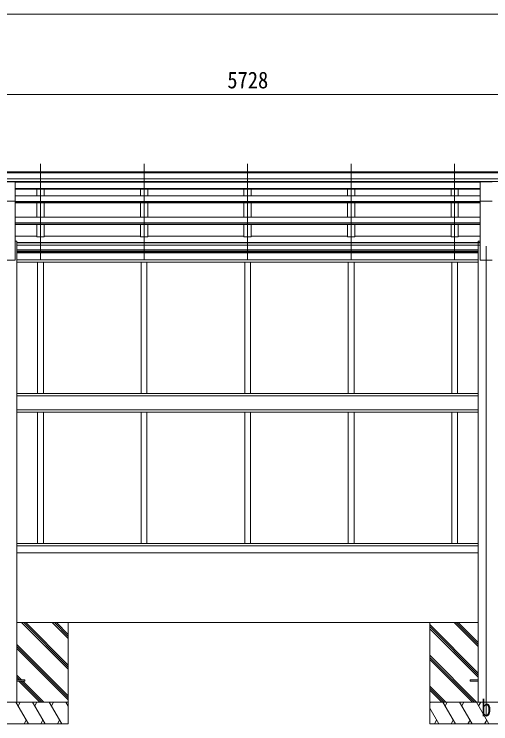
# Model space of a CAD drawing. Units: millimetres at full size, sheet at 1:35; details may follow other scales. Extents: x -9783 to 9892, y -6828 to 6752.
# Drawn here: x 3601 to 6897, y -1717 to 3185 of the extents above; entities that cross this region are included whole.
import ezdxf
from ezdxf.enums import TextEntityAlignment as Align

# ---------------------------------------------------------------- set-up
doc = ezdxf.new("R2010")
doc.units = ezdxf.units.MM
doc.header["$LTSCALE"] = 35
for name, color, linetype, lineweight in [('0-0_0', 7, 'Continuous', 9), ('0-1_本体', 4, 'Continuous', 9), ('0-2_部品', 7, 'Continuous', 9), ('0-8_PARTS2', 2, 'Continuous', 9), ('0-A_寸法', 4, 'Continuous', 9), ('1-1_GLASS', 4, 'Continuous', 9), ('1-3_NOTPRINT', 7, 'Continuous', 9)]:
    doc.layers.add(name, color=color, linetype=linetype, lineweight=lineweight)
doc.styles.add('ＭＳ ゴシック', font='')
doc.styles.get('ＭＳ ゴシック').set_extended_font_data('MS Gothic')

msp = doc.modelspace()

# ---------------------------------------------------------------- linework, layer by layer
at = {"layer": '0-0_0'}
for p, q in [((6810.34, -1017.27), (3620.34, -1017.27)), ((3975.14, -1339.73), (3652.68, -1017.27)), ((3975.14, -1325.59), (3666.82, -1017.27)), ((3975.14, -1311.45), (3680.96, -1017.27)), ((3975.14, -1127.6), (3864.81, -1017.27)), ((3975.14, -1113.46), (3878.95, -1017.27)), ((3975.14, -1099.32), (3893.1, -1017.27)), ((3975.14, -1017.27), (3975.14, -1717.27)), ((6475.14, -1017.27), (6475.14, -1717.27)), ((6810.34, -1183.3), (6644.31, -1017.27)), ((6810.34, -1169.16), (6658.45, -1017.27)), ((6810.34, -1155.02), (6672.6, -1017.27)), ((6810.34, -1367.15), (6475.14, -1031.95)), ((6810.34, -1381.29), (6475.14, -1046.1)), ((6810.34, -1395.43), (6475.14, -1060.24)), ((3975.14, -1523.58), (3620.34, -1168.78)), ((3975.14, -1537.72), (3620.34, -1182.93)), ((3975.14, -1551.87), (3620.34, -1197.07)), ((6798.33, -1567.27), (6475.14, -1244.08)), ((6784.19, -1567.27), (6475.14, -1258.23)), ((6770.05, -1567.27), (6475.14, -1272.37)), ((3652.2, -1412.77), (3620.34, -1380.92)), ((3638.06, -1412.77), (3620.34, -1395.06)), ((3623.92, -1412.77), (3620.34, -1409.2)), ((3778.42, -1567.27), (3632.92, -1421.77)), ((3792.56, -1567.27), (3647.06, -1421.77)), ((3806.7, -1567.27), (3661.2, -1421.77)), ((6586.2, -1567.27), (6475.14, -1456.22)), ((6572.06, -1567.27), (6475.14, -1470.36)), ((6557.92, -1567.27), (6475.14, -1484.5)), ((3175.14, -1567.27), (3975.14, -1567.27)), ((3699.46, -1717.27), (3612.85, -1567.27)), ((3627.85, -1593.26), (3642.86, -1567.27)), ((3814.93, -1717.27), (3728.32, -1567.27)), ((3743.33, -1593.26), (3758.33, -1567.27)), ((3930.4, -1717.27), (3843.79, -1567.27)), ((3858.79, -1593.25), (3873.79, -1567.27)), ((3975.14, -1594.78), (3959.26, -1567.27)), ((6475.14, -1567.27), (7275.14, -1567.27)), ((6480.97, -1567.27), (6475.14, -1577.37)), ((6653.05, -1717.27), (6566.44, -1567.27)), ((6596.44, -1567.27), (6581.44, -1593.25)), ((6768.52, -1717.27), (6681.91, -1567.27)), ((6696.91, -1593.25), (6711.91, -1567.27)), ((6883.99, -1717.27), (6797.38, -1567.27)), ((6812.38, -1593.25), (6827.39, -1567.27)), ((6537.58, -1717.27), (6475.14, -1609.14)), ((3684.46, -1691.29), (3669.46, -1717.27)), ((3799.93, -1691.29), (3784.93, -1717.27)), ((3915.4, -1691.29), (3900.4, -1717.27)), ((6522.58, -1691.29), (6507.58, -1717.27)), ((6638.05, -1691.29), (6623.05, -1717.27)), ((6753.52, -1691.29), (6738.52, -1717.27)), ((6868.99, -1691.29), (6853.99, -1717.27)), ((3975.14, -1717.27), (3175.14, -1717.27)), ((7275.14, -1717.27), (6475.14, -1717.27))]:
    msp.add_line(p, q, dxfattribs=at)
at = {"layer": '0-1_本体'}
for p, q in [((8072.84, 2095.71), (2367.84, 2095.71)), ((8072.84, 2090.35), (2367.84, 2090.35)), ((8072.84, 2046.83), (2357.84, 2046.83)), ((8072.84, 2029.16), (2357.84, 2029.16)), ((6822.84, 2026.79), (3607.84, 2026.79)), ((6822.84, 2023.83), (3607.84, 2023.83)), ((3758.34, 2026.79), (3758.34, 2023.83)), ((3808.34, 2026.79), (3808.34, 2023.83)), ((4474.34, 2026.79), (4474.34, 2023.83)), ((4524.34, 2026.79), (4524.34, 2023.83)), ((5190.34, 2026.79), (5190.34, 2023.83)), ((5240.34, 2026.79), (5240.34, 2023.83)), ((5906.34, 2026.79), (5906.34, 2023.83)), ((5956.34, 2026.79), (5956.34, 2023.83)), ((6622.34, 2026.79), (6622.34, 2023.83)), ((6672.34, 2026.79), (6672.34, 2023.83)), ((6822.84, 1981.87), (3607.84, 1981.87)), ((6822.84, 1980.18), (3607.84, 1980.18)), ((6822.84, 1976.39), (3607.84, 1976.39)), ((3758.34, 1976.39), (3758.34, 1930.97)), ((3808.34, 1976.39), (3808.34, 1930.97)), ((4474.34, 1976.39), (4474.34, 1930.97)), ((4524.34, 1976.39), (4524.34, 1930.97)), ((5190.34, 1976.39), (5190.34, 1930.97)), ((5240.34, 1976.39), (5240.34, 1930.97)), ((5906.34, 1976.39), (5906.34, 1930.97)), ((5956.34, 1976.39), (5956.34, 1930.97)), ((6622.34, 1976.39), (6622.34, 1930.97)), ((6672.34, 1976.39), (6672.34, 1930.97)), ((6822.84, 1930.97), (3607.84, 1930.97)), ((3607.84, 1486.18), (3607.84, 1893.13)), ((6822.84, 1890.39), (3607.84, 1890.39)), ((6822.84, 1888.7), (3607.84, 1888.7)), ((6822.84, 1881.83), (3607.84, 1881.83)), ((3758.34, 1881.83), (3758.34, 1782.73)), ((3808.34, 1881.83), (3808.34, 1782.73)), ((4474.34, 1881.83), (4474.34, 1782.73)), ((4524.34, 1881.83), (4524.34, 1782.73)), ((5190.34, 1881.83), (5190.34, 1782.73)), ((5240.34, 1881.83), (5240.34, 1782.73)), ((5906.34, 1881.83), (5906.34, 1782.73)), ((5956.34, 1881.83), (5956.34, 1782.73)), ((6622.34, 1881.83), (6622.34, 1782.73)), ((6672.34, 1881.83), (6672.34, 1782.73)), ((6822.84, 1486.18), (6822.84, 1893.13)), ((6822.84, 1782.73), (3607.84, 1782.73)), ((6822.84, 1743.59), (3607.84, 1743.59)), ((6822.84, 1741.92), (3607.84, 1741.92)), ((6822.84, 1732.28), (3607.84, 1732.28)), ((3808.34, 1732.28), (3808.34, 1646.78)), ((4524.34, 1732.28), (4524.34, 1646.78)), ((5240.34, 1732.28), (5240.34, 1646.78)), ((5956.34, 1732.28), (5956.34, 1646.78)), ((6672.34, 1732.28), (6672.34, 1646.78)), ((3758.34, 1651.99), (3607.84, 1651.99)), ((4474.34, 1651.99), (3808.34, 1651.99)), ((5190.34, 1651.99), (4524.34, 1651.99)), ((5906.34, 1651.99), (5240.34, 1651.99)), ((6622.34, 1651.99), (5956.34, 1651.99)), ((6822.84, 1651.99), (6672.34, 1651.99)), ((3620.34, 1616.18), (3607.84, 1616.18)), ((3620.34, 1616.18), (3620.34, -1563.82)), ((6822.84, 1607.69), (3620.34, 1607.69)), ((6822.84, 1606.31), (3620.34, 1606.31)), ((6822.84, 1589.13), (3620.34, 1589.13)), ((6822.84, 1616.18), (6810.34, 1616.18)), ((6810.34, 1616.18), (6810.34, -1563.82)), ((3607.84, 1486.18), (3522.84, 1486.18)), ((6907.84, 1486.18), (6822.84, 1486.18))]:
    msp.add_line(p, q, dxfattribs=at)
for points in [[(3758.34, 1732.28), (3758.34, 1646.78), (3808.34, 1646.78)], [(4474.34, 1732.28), (4474.34, 1646.78), (4524.34, 1646.78)], [(5190.34, 1732.28), (5190.34, 1646.78), (5240.34, 1646.78)], [(5906.34, 1732.28), (5906.34, 1646.78), (5956.34, 1646.78)], [(6622.34, 1732.28), (6622.34, 1646.78), (6672.34, 1646.78)]]:
    msp.add_lwpolyline(points, dxfattribs=at)
at = {"layer": '0-2_部品'}
for p, q in [((3522.84, 2027.28), (3607.84, 2027.28)), ((3607.84, 1893.13), (3607.84, 2027.28)), ((6822.84, 2027.28), (6907.84, 2027.28)), ((6822.84, 1893.13), (6822.84, 2027.28)), ((3522.84, 1893.13), (3607.84, 1893.13)), ((6822.84, 1893.13), (6907.84, 1893.13))]:
    msp.add_line(p, q, dxfattribs=at)
at = {"layer": '0-2_部品', "color": 4}
for p, q in [((3675.14, -1413.79), (3620.34, -1413.79)), ((6755.54, -1412.77), (6755.54, -1421.77)), ((6810.34, -1412.77), (6755.54, -1412.77)), ((6810.34, -1421.77), (6755.54, -1421.77))]:
    msp.add_line(p, q, dxfattribs=at)
msp.add_lwpolyline([(3675.14, -1413.79), (3675.14, -1422.79), (3620.34, -1422.79)], dxfattribs=at)
at = {"layer": '0-8_PARTS2'}
for p, q in [((3783.34, 1488.93), (3783.34, 2151.46)), ((4499.34, 1488.93), (4499.34, 2151.46)), ((5215.34, 1488.93), (5215.34, 2151.46)), ((5931.34, 1488.93), (5931.34, 2151.46)), ((6647.34, 1488.93), (6647.34, 2151.46)), ((6865.34, 1582.73), (6865.34, -1667.27))]:
    msp.add_line(p, q, dxfattribs=at)
at = {"layer": '0-A_寸法', "color": 6}
for p, q in [((-3396.66, 3185.28), (8099.34, 3185.28)), ((2351.34, 2631.08), (8079.34, 2631.08))]:
    msp.add_line(p, q, dxfattribs=at)
at = {"layer": '1-1_GLASS'}
for p, q in [((3620.34, 1557.62), (6810.34, 1557.62)), ((3620.34, 1554.12), (6810.34, 1554.12)), ((3620.34, 1545.12), (6810.34, 1545.12)), ((3620.34, 1541.62), (6810.34, 1541.62)), ((6810.34, 1536.62), (3620.34, 1536.62)), ((3620.34, 1488.12), (6810.34, 1488.12)), ((3620.34, 1472.12), (6810.34, 1472.12)), ((3763.34, 1472.12), (3763.34, 564.61)), ((3803.34, 1472.12), (3803.34, 564.61)), ((4479.34, 1472.12), (4479.34, 564.61)), ((4519.34, 1472.12), (4519.34, 564.61)), ((5195.34, 1472.12), (5195.34, 564.61)), ((5235.34, 1472.12), (5235.34, 564.61)), ((5911.34, 1472.61), (5911.34, 564.61)), ((5951.34, 1472.61), (5951.34, 564.61)), ((6627.34, 1472.61), (6627.34, 564.61)), ((6667.34, 1472.61), (6667.34, 564.61)), ((3763.34, 435.61), (3763.34, -471.88)), ((3803.34, 435.61), (3803.34, -471.88)), ((4479.34, 435.61), (4479.34, -471.88)), ((4519.34, 435.61), (4519.34, -471.88)), ((5195.34, 435.61), (5195.34, -471.88)), ((5235.34, 435.61), (5235.34, -471.88)), ((5911.34, 435.61), (5911.34, -471.88)), ((5951.34, 435.61), (5951.34, -471.88)), ((6627.34, 435.61), (6627.34, -471.88)), ((6667.34, 435.61), (6667.34, -471.88)), ((3620.34, -471.88), (6810.34, -471.88)), ((3620.34, -487.88), (6810.34, -487.88)), ((3620.34, -536.38), (6810.34, -536.38))]:
    msp.add_line(p, q, dxfattribs=at)
at = {"layer": '1-3_NOTPRINT', "color": 4}
for p, q in [((3620.34, 564.61), (6810.34, 564.61)), ((3620.34, 549.12), (6810.34, 549.12)), ((3620.34, 451.12), (6810.34, 451.12)), ((3620.34, 435.61), (6810.34, 435.61))]:
    msp.add_line(p, q, dxfattribs=at)

# ---------------------------------------------------------------- texts
at = {"layer": '0-A_寸法', "color": 7, "style": 'ＭＳ ゴシック', "width": 0.9}
for s, p in [('5728', (5075.34, 2638.08)), ('b', (6830.34, -1699.29))]:
    msp.add_text(s, height=115.5, dxfattribs=at).set_placement(p, align=Align.BOTTOM_LEFT)

doc.saveas('drawing.dxf')
